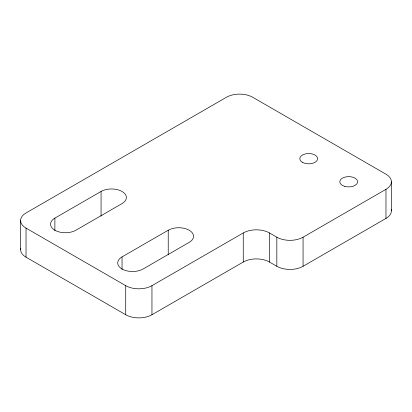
<?xml version="1.0" encoding="UTF-8"?>
<svg xmlns="http://www.w3.org/2000/svg" width="412" height="412" viewBox="0 0 412 412"><rect width="100%" height="100%" fill="white"/><g stroke="black" fill="none" stroke-linecap="round" stroke-linejoin="round"><path stroke-width="0.62" d="M54.889 218.118L101.064 191.462A14.842 8.57 0 0 1 122.05 191.462A14.842 8.57 0 0 1 122.05 203.574L75.88 230.236A14.842 8.57 0 0 1 54.889 230.236A14.842 8.57 0 0 1 54.889 218.118L54.889 230.761M122.05 256.892L168.225 230.236A14.842 8.57 0 0 1 189.211 230.236A14.842 8.57 0 0 1 189.211 242.349L143.036 269.01A14.842 8.57 0 0 1 122.05 269.01A14.842 8.57 0 0 1 122.05 256.892L122.05 269.536M26.033 228.114L125.722 285.671A18.55 10.712 0 0 0 151.956 285.671L243.255 232.96A18.55 10.712 0 0 1 269.489 232.96L276.833 237.199A18.55 10.712 0 0 0 303.067 237.199L385.967 189.34A18.55 10.712 0 0 0 385.967 174.194L252.695 97.253A18.55 10.712 0 0 0 226.461 97.253L26.033 212.968A18.55 10.712 0 0 0 26.033 228.114L26.033 257.196L125.722 314.747A18.55 10.712 0 0 0 151.956 314.747L243.255 262.042A18.55 10.712 0 0 1 269.489 262.042L276.833 266.281A18.55 10.712 0 0 0 303.067 266.281L385.967 218.422A18.55 10.712 0 0 0 391.24 209.451M391.4 181.764L391.4 210.846M385.967 189.34L385.967 218.422M303.067 237.199L303.067 266.281M276.833 237.199L276.833 266.281M269.489 232.96L269.489 262.042M243.255 232.96L243.255 262.042M168.225 230.236L168.225 254.889M151.956 285.671L151.956 314.747M125.722 285.671L125.722 314.747M101.064 191.462L101.064 216.115M20.6 220.538L20.6 249.62M26.033 257.196A18.55 10.712 0 0 1 20.76 248.225M344.262 186.219A8.904 5.14 0 0 0 357.616 181.764A8.904 5.14 0 0 0 344.262 177.315A8.904 5.14 0 0 0 344.262 186.219M302.434 162.318A8.904 5.14 0 0 0 317.328 160.011A8.904 5.14 0 0 0 306.425 153.717A8.904 5.14 0 0 0 302.434 162.318"/></g></svg>
